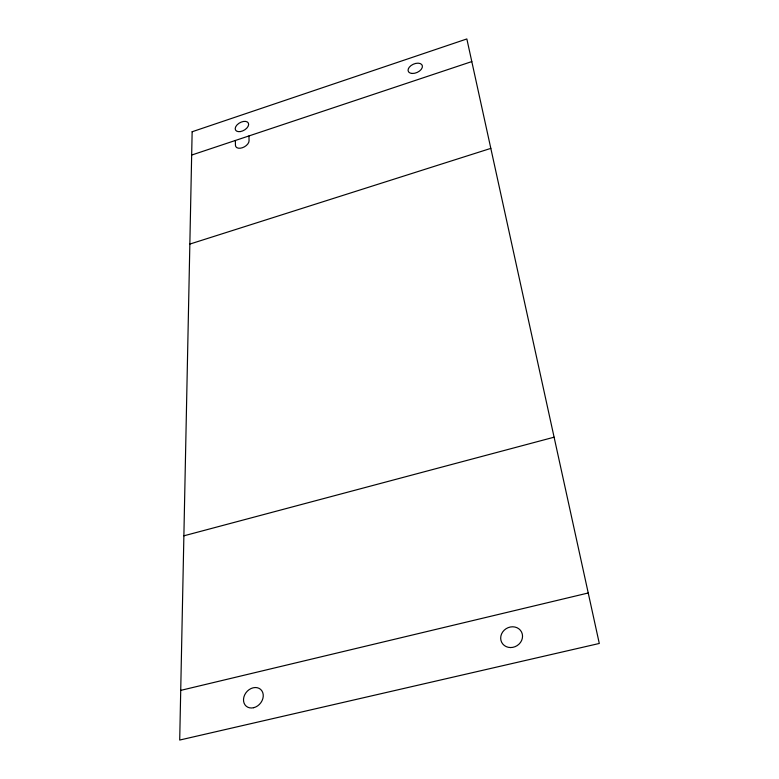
<?xml version="1.0" encoding="UTF-8"?>
<svg xmlns="http://www.w3.org/2000/svg" width="779" height="779" viewBox="0 0 779 779"><rect width="100%" height="100%" fill="white"/><g stroke="black" fill="none" stroke-linecap="round" stroke-linejoin="round"><path stroke-width="1.17" d="M191.663 155.06L471.811 61.58M189.842 244.08L490.828 148.38M183.883 535.816L554.103 437.194M180.718 690.379L588.233 592.985M248.949 135.945L249.066 140.687A7.41 4.411 -29.1 0 1 242.347 147.747A7.41 4.411 -29.1 0 1 235.433 145.225L235.365 140.483M192.14 131.748L179.706 740.05L599.294 643.464L466.845 38.95L192.14 131.748M253.642 707.712A11.062 8.939 -49.8 0 0 261.812 690.73A11.062 8.939 -49.8 0 0 244.703 694.839A11.062 8.939 -49.8 0 0 253.642 707.712M510.527 647.553A11.198 10.098 -30.1 0 0 521.57 632.061A11.198 10.098 -30.1 0 0 502.728 631.896A11.198 10.098 -30.1 0 0 510.527 647.553M412.364 73.469A7.586 4.528 -23.7 0 0 422.384 65.913A7.586 4.528 -23.7 0 0 410.971 65.602A7.586 4.528 -23.7 0 0 412.364 73.469M240.292 131.583A7.303 4.304 -28.9 0 0 248.384 123.121A7.303 4.304 -28.9 0 0 237.079 124.854A7.303 4.304 -28.9 0 0 240.292 131.583"/></g></svg>
